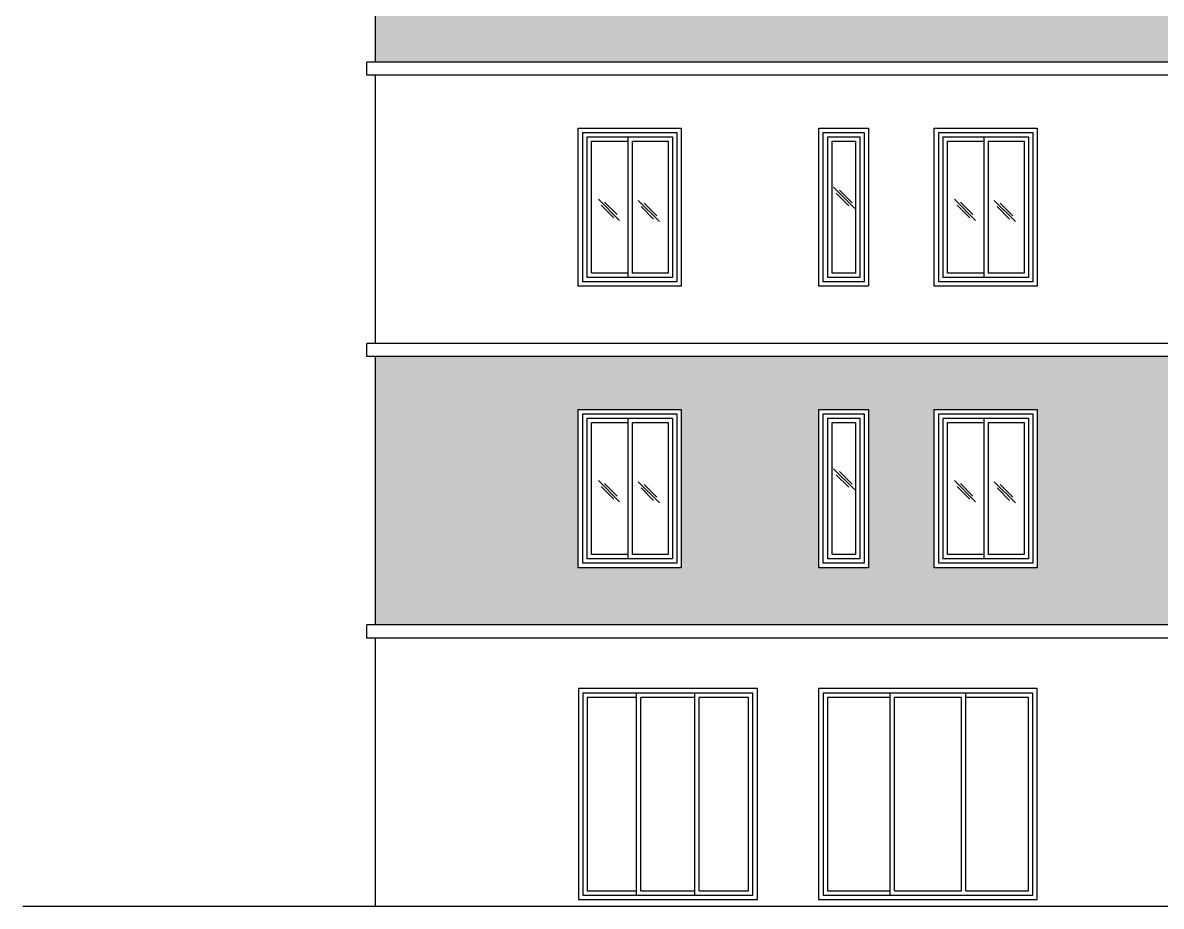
# Model space of a CAD drawing. Header units: millimetres. Extents: x 173236 to 801264, y -94969 to 615039.
# Drawn here: x 385204 to 398159, y -20474 to -10427 of the extents above; entities that cross this region are included whole.
import ezdxf

# ---------------------------------------------------------------- set-up
doc = ezdxf.new("R2010")
doc.units = ezdxf.units.MM
doc.header["$MEASUREMENT"] = 0
for name, color, linetype in [('VOX-A-ANNO-SYMB', 33, 'Continuous'), ('VOX-A-COLUMN-SECT', 210, 'Continuous'), ('VOX-A-DOOR-ELEV', 83, 'Continuous'), ('VOX-A-ELEV-1-NEAR', 130, 'Continuous')]:
    doc.layers.add(name, color=color, linetype=linetype)

# ---------------------------------------------------------------- blocks, each defined once
blk = doc.blocks.new('H')
at = {"layer": 'VOX-A-ANNO-SYMB', "ltscale": 0.05}
for p, q in [((12995.98, -127.71), (12986.48, -137.21)), ((12993.29, -128.98), (12987.65, -134.63)), ((12994.71, -130.4), (12989.06, -136.04))]:
    blk.add_line(p, q, dxfattribs=at)
blk = doc.blocks.new('W12')
at = {"layer": 'VOX-A-DOOR-ELEV'}
for p, q in [((1446265, -14924), (1446265, -16524)), ((1446315, -14974), (1446315, -16474))]:
    blk.add_line(p, q, dxfattribs=at)
blk.add_lwpolyline([(1445803, -14924), (1446775, -14924), (1446775, -16524), (1445803, -16524)], close=True, dxfattribs=at)
for points in [[(1446265, -16474), (1445853, -16474), (1445853, -14974), (1446265, -14974)], [(1446315, -14974), (1446725, -14974), (1446725, -16474), (1446315, -16474)]]:
    blk.add_lwpolyline(points, dxfattribs=at)
at = {"layer": 'VOX-A-COLUMN-SECT', "xscale": -25.4, "yscale": 25.4, "zscale": 25.4}
for p in [(1776029, -12389), (1776482, -12403)]:
    blk.add_blockref('H', p, dxfattribs=at)
blk = doc.blocks.new('W16')
at = {"layer": 'VOX-A-DOOR-ELEV'}
for points in [[(1448490, -14874), (1448956, -14874), (1448956, -16574), (1448490, -16574)], [(1448540, -14924), (1448906, -14924), (1448906, -16524), (1448540, -16524)], [(1448590, -14974), (1448856, -14974), (1448856, -16474), (1448590, -16474)]]:
    blk.add_lwpolyline(points, close=True, dxfattribs=at)
at = {"layer": 'VOX-A-COLUMN-SECT', "xscale": -25.4, "yscale": 25.4, "zscale": 25.4}
blk.add_blockref('H', (1778704, -12254), dxfattribs=at)
blk = doc.blocks.new('W222')
at = {"layer": 'VOX-A-DOOR-ELEV'}
for p, q in [((1449250, -20349), (1449250, -18049)), ((1449300, -20299), (1449300, -18099)), ((1450063, -20299), (1450063, -18099)), ((1450113, -20299), (1450113, -18049))]:
    blk.add_line(p, q, dxfattribs=at)
for points in [[(1450925, -17999), (1448437, -17999), (1448437, -20399), (1450925, -20399)], [(1450875, -18049), (1448487, -18049), (1448487, -20349), (1450875, -20349)]]:
    blk.add_lwpolyline(points, close=True, dxfattribs=at)
for points in [[(1449250, -18099), (1448537, -18099), (1448537, -20299), (1449250, -20299)], [(1450063, -18099), (1449300, -18099)], [(1450113, -20299), (1450825, -20299), (1450825, -18099), (1450113, -18099)], [(1449300, -20299), (1450063, -20299)]]:
    blk.add_lwpolyline(points, dxfattribs=at)
blk = doc.blocks.new('W3')
at = {"layer": 'VOX-A-DOOR-ELEV'}
for p, q in [((1446365, -20349), (1446365, -18049)), ((1446415, -20299), (1446415, -18099)), ((1447028, -20349), (1447028, -18049)), ((1447078, -20299), (1447078, -18099))]:
    blk.add_line(p, q, dxfattribs=at)
for points in [[(1447740, -17999), (1445703, -17999), (1445703, -20399), (1447740, -20399)], [(1447690, -18049), (1445753, -18049), (1445753, -20349), (1447690, -20349)]]:
    blk.add_lwpolyline(points, close=True, dxfattribs=at)
for points in [[(1446365, -18099), (1445803, -18099), (1445803, -20299), (1446365, -20299)], [(1447028, -18099), (1446415, -18099)], [(1447078, -20299), (1447640, -20299), (1447640, -18099), (1447078, -18099)], [(1446415, -20299), (1447028, -20299)]]:
    blk.add_lwpolyline(points, dxfattribs=at)

msp = doc.modelspace()

# ---------------------------------------------------------------- hatches: boundary and pattern name
at = {"layer": 'VOX-A-ANNO-SYMB', "transparency": 33554551}
h = msp.add_hatch(dxfattribs=at)
h.set_pattern_fill('AR-BRSTD', color=256, scale=25)
h.set_pattern_definition([(0, (-1054176.725, 0), (0, 66.675), []), (90, (-1054176.73, 0), (-100, 66.675), [66.675, -66.675])])
h.paths.add_polyline_path([(398275.3, -14223.8), (389218.7, -14223.8), (389218.7, -17273.8), (398275.3, -17273.8)])
h.paths.add_polyline_path([(394828.9, -16623.8), (394263.3, -16623.8), (394263.3, -14823.8), (394828.9, -14823.8)], flags=16)
h.paths.add_polyline_path([(395576.6, -16623.8), (395576.6, -14823.8), (396748.7, -14823.8), (396748.7, -16623.8)], flags=16)
h.paths.add_polyline_path([(394778.9, -16573.8), (394313.3, -16573.8), (394313.3, -14873.8), (394778.9, -14873.8)], flags=0)
h.paths.add_polyline_path([(395626.6, -16573.8), (395626.6, -14873.8), (396698.7, -14873.8), (396698.7, -16573.8)], flags=0)
h.paths.add_polyline_path([(394728.9, -16523.8), (394363.3, -16523.8), (394363.3, -14923.8), (394728.9, -14923.8)], flags=0)
h.paths.add_polyline_path([(395676.6, -16523.8), (395676.6, -14923.8), (396648.7, -14923.8), (396648.7, -16523.8)], flags=0)
h.paths.add_polyline_path([(394678.9, -16473.8), (394413.3, -16473.8), (394413.3, -14973.8), (394678.9, -14973.8)], flags=0)
h.paths.add_polyline_path([(395726.6, -16473.8), (395726.6, -14973.8), (396139.1, -14973.8), (396139.1, -16473.8)], flags=0)
h.paths.add_polyline_path([(396189.1, -16473.8), (396189.1, -14973.8), (396598.7, -14973.8), (396598.7, -16473.8)], flags=0)
h.paths.add_polyline_path([(392698, -16623.8), (391525.9, -16623.8), (391525.9, -14823.8), (392698, -14823.8)], flags=16)
h.paths.add_polyline_path([(392648, -16573.8), (391575.9, -16573.8), (391575.9, -14873.8), (392648, -14873.8)], flags=0)
h.paths.add_polyline_path([(392598, -16523.8), (391625.9, -16523.8), (391625.9, -14923.8), (392598, -14923.8)], flags=0)
h.paths.add_polyline_path([(392548, -16473.8), (392138.4, -16473.8), (392138.4, -14973.8), (392548, -14973.8)], flags=0)
h.paths.add_polyline_path([(392088.4, -16473.8), (391675.9, -16473.8), (391675.9, -14973.8), (392088.4, -14973.8)], flags=0)
h.paths.add_polyline_path([(401459.5, -14223.8), (398275.3, -14223.8), (398275.3, -17273.8), (401459.5, -17273.8)])
h.paths.add_polyline_path([(399467.4, -16623.8), (398637.6, -16623.8), (398637.6, -14823.8), (399467.4, -14823.8)], flags=16)
h.paths.add_polyline_path([(399417.4, -16573.8), (398952.5, -16573.8), (398952.5, -14873.8), (399417.4, -14873.8)], flags=0)
h.paths.add_polyline_path([(399367.4, -16523.8), (399002.5, -16523.8), (399002.5, -14923.8), (399367.4, -14923.8)], flags=0)
h.paths.add_polyline_path([(400148.6, -16623.8), (400148.6, -14823.8), (400768.1, -14823.8), (400768.1, -16623.8)], flags=16)
h.paths.add_polyline_path([(400198.6, -16573.8), (400198.6, -14873.8), (400558.3, -14873.8), (400558.3, -16573.8)], flags=0)
h.paths.add_polyline_path([(400248.6, -16523.8), (400248.6, -14923.8), (400508.3, -14923.8), (400508.3, -16523.8)], flags=0)
h.paths.add_polyline_path([(398275.3, -7823.8), (389218.7, -7823.8), (389218.7, -10873.8), (398275.3, -10873.8)])
h.paths.add_polyline_path([(394263.3, -8423.8), (394828.9, -8423.8), (394828.9, -10223.8), (394263.3, -10223.8)], flags=16)
h.paths.add_polyline_path([(394313.3, -8473.8), (394778.9, -8473.8), (394778.9, -10173.8), (394313.3, -10173.8)], flags=0)
h.paths.add_polyline_path([(394363.3, -8523.8), (394728.9, -8523.8), (394728.9, -10123.8), (394363.3, -10123.8)], flags=0)
h.paths.add_polyline_path([(394413.3, -8573.8), (394678.9, -8573.8), (394678.9, -10073.8), (394413.3, -10073.8)], flags=0)
h.paths.add_polyline_path([(392698, -10223.8), (391525.9, -10223.8), (391525.9, -8423.8), (392698, -8423.8)], flags=16)
h.paths.add_polyline_path([(392648, -10173.8), (391575.9, -10173.8), (391575.9, -8473.8), (392648, -8473.8)], flags=0)
h.paths.add_polyline_path([(392598, -10123.8), (391625.9, -10123.8), (391625.9, -8523.8), (392598, -8523.8)], flags=0)
h.paths.add_polyline_path([(392548, -10073.8), (392138.4, -10073.8), (392138.4, -8573.8), (392548, -8573.8)], flags=0)
h.paths.add_polyline_path([(392088.4, -10073.8), (391675.9, -10073.8), (391675.9, -8573.8), (392088.4, -8573.8)], flags=0)
h.paths.add_polyline_path([(395576.6, -8423.8), (396748.7, -8423.8), (396748.7, -10223.8), (395576.6, -10223.8)], flags=16)
h.paths.add_polyline_path([(395626.6, -8473.8), (396698.7, -8473.8), (396698.7, -10173.8), (395626.6, -10173.8)], flags=0)
h.paths.add_polyline_path([(395676.6, -8523.8), (396648.7, -8523.8), (396648.7, -10123.8), (395676.6, -10123.8)], flags=0)
h.paths.add_polyline_path([(395726.6, -8573.8), (396139.1, -8573.8), (396139.1, -10073.8), (395726.6, -10073.8)], flags=0)
h.paths.add_polyline_path([(396189.1, -8573.8), (396598.7, -8573.8), (396598.7, -10073.8), (396189.1, -10073.8)], flags=0)
h.paths.add_polyline_path([(401459.5, -7823.8), (398275.3, -7823.8), (398275.3, -10873.8), (401459.5, -10873.8)])
h.paths.add_polyline_path([(398637.6, -10223.8), (398637.6, -8423.8), (399467.4, -8423.8), (399467.4, -10223.8)], flags=16)
h.paths.add_polyline_path([(398952.5, -10173.8), (398952.5, -8473.8), (399417.4, -8473.8), (399417.4, -10173.8)], flags=0)
h.paths.add_polyline_path([(399002.5, -10123.8), (399002.5, -8523.8), (399367.4, -8523.8), (399367.4, -10123.8)], flags=0)
h.paths.add_polyline_path([(400148.6, -10223.8), (400148.6, -8423.8), (400768.1, -8423.8), (400768.1, -10223.8)], flags=16)
h.paths.add_polyline_path([(400198.6, -10173.8), (400198.6, -8473.8), (400558.3, -8473.8), (400558.3, -10173.8)], flags=0)
h.paths.add_polyline_path([(400248.6, -10123.8), (400248.6, -8523.8), (400508.3, -8523.8), (400508.3, -10123.8)], flags=0)
h.paths.add_polyline_path([(398275.3, -3023.8), (389218.7, -3023.8), (389218.7, -4473.8), (398275.3, -4473.8)])
h.paths.add_polyline_path([(401459.5, -3023.8), (398275.3, -3023.8), (398275.3, -4473.8), (401459.5, -4473.8)])
h.paths.add_polyline_path([(403358.4, -3023.8), (401459.5, -3023.8), (401459.5, -4173.8), (403358.4, -4173.8)])

# ---------------------------------------------------------------- linework, layer by layer
msp.add_line((385203.9, -20473.8), (411080.9, -20473.8))
at = {"layer": 'VOX-A-DOOR-ELEV'}
for points in [[(391575.9, -11673.8), (392648, -11673.8), (392648, -13373.8), (391575.9, -13373.8)], [(395626.6, -11673.8), (396698.7, -11673.8), (396698.7, -13373.8), (395626.6, -13373.8)], [(391575.9, -14873.8), (392648, -14873.8), (392648, -16573.8), (391575.9, -16573.8)], [(395626.6, -14873.8), (396698.7, -14873.8), (396698.7, -16573.8), (395626.6, -16573.8)]]:
    msp.add_lwpolyline(points, close=True, dxfattribs=at)
at = {"layer": 'VOX-A-ELEV-1-NEAR'}
for p, q in [((389218.7, -10873.8), (389218.7, -7823.8)), ((389118.7, -11023.8), (389118.7, -10873.8)), ((398275.3, -10873.8), (389118.7, -10873.8)), ((398275.3, -11023.8), (389118.7, -11023.8)), ((389218.7, -14073.8), (389218.7, -11023.8)), ((389118.7, -14223.8), (389118.7, -14073.8)), ((398275.3, -14073.8), (389118.7, -14073.8)), ((398275.3, -14223.8), (389118.7, -14223.8)), ((389218.7, -17273.8), (389218.7, -14223.8)), ((389118.7, -17423.8), (389118.7, -17273.8)), ((398275.3, -17273.8), (389118.7, -17273.8)), ((398275.3, -17423.8), (389118.7, -17423.8)), ((389218.7, -20473.8), (389218.7, -17423.8))]:
    msp.add_line(p, q, dxfattribs=at)
for points in [[(391525.9, -11623.8), (392698, -11623.8), (392698, -13423.8), (391525.9, -13423.8)], [(394263.3, -11623.8), (394828.9, -11623.8), (394828.9, -13423.8), (394263.3, -13423.8)], [(395576.6, -11623.8), (396748.7, -11623.8), (396748.7, -13423.8), (395576.6, -13423.8)], [(391575.9, -11673.8), (392648, -11673.8), (392648, -13373.8), (391575.9, -13373.8)], [(394313.3, -11673.8), (394778.9, -11673.8), (394778.9, -13373.8), (394313.3, -13373.8)], [(395626.6, -11673.8), (396698.7, -11673.8), (396698.7, -13373.8), (395626.6, -13373.8)], [(391525.9, -14823.8), (392698, -14823.8), (392698, -16623.8), (391525.9, -16623.8)], [(391575.9, -14873.8), (392648, -14873.8), (392648, -16573.8), (391575.9, -16573.8)], [(394263.3, -14823.8), (394828.9, -14823.8), (394828.9, -16623.8), (394263.3, -16623.8)], [(394313.3, -14873.8), (394778.9, -14873.8), (394778.9, -16573.8), (394313.3, -16573.8)], [(395576.6, -14823.8), (396748.7, -14823.8), (396748.7, -16623.8), (395576.6, -16623.8)], [(395626.6, -14873.8), (396698.7, -14873.8), (396698.7, -16573.8), (395626.6, -16573.8)]]:
    msp.add_lwpolyline(points, close=True, dxfattribs=at)

# ---------------------------------------------------------------- block references
for name, p in [('W12', (-1054176.7, 3200)), ('W16', (-1054176.7, 3200)), ('W12', (-1050126, 3200)), ('W16', (-1054176.7, 0)), ('W12', (-1054176.7, 0)), ('W12', (-1050126, 0)), ('W3', (-1054176.7, 0)), ('W222', (-1054176.7, 0))]:
    msp.add_blockref(name, p, dxfattribs=at)

doc.saveas('drawing.dxf')
